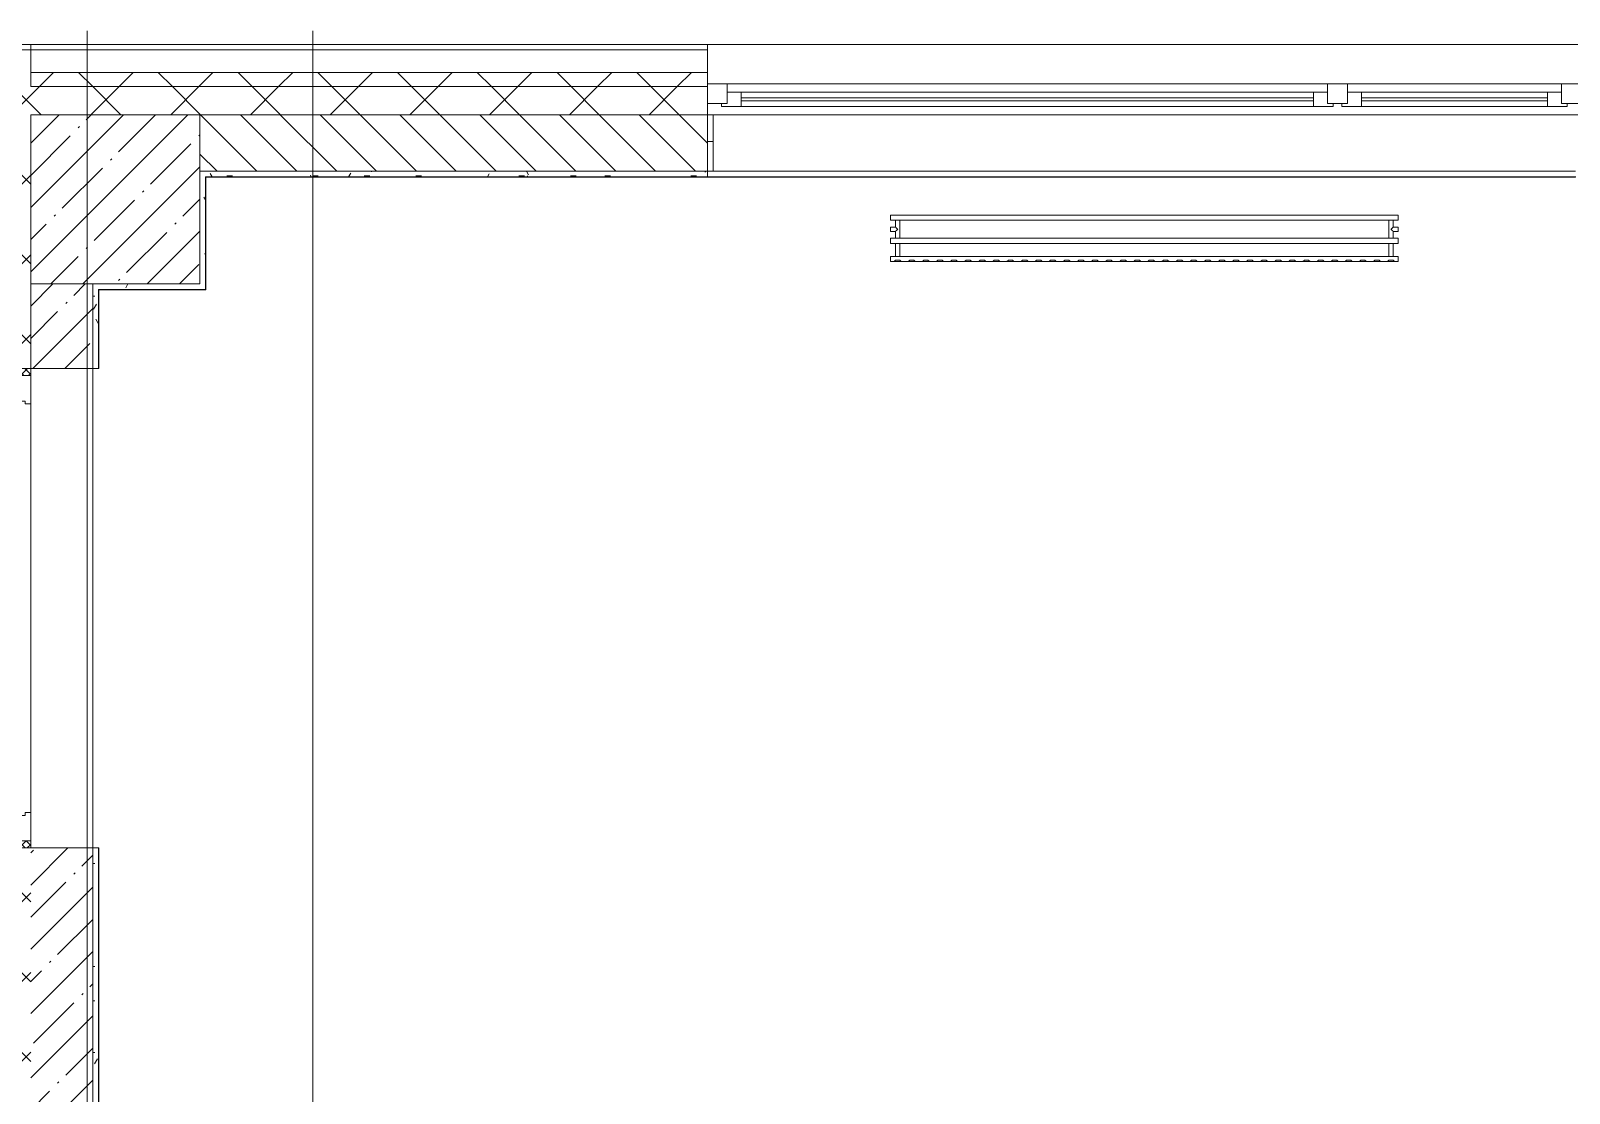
# Model space of a CAD drawing. Header units: millimetres. Extents: x -1113 to 415037, y -3642 to 354837.
# Drawn here: x 42225 to 47682, y 23494 to 27262 of the extents above; entities that cross this region are included whole.
import ezdxf

# ---------------------------------------------------------------- set-up
doc = ezdxf.new("R2010")
doc.units = ezdxf.units.MM
for name, color, linetype, lineweight, true_color in [('A-DOOR-1', 7, 'Continuous', 5, 0xc0c0c0), ('A-DOOR-FRAM-1', 7, 'Continuous', 5, 0xc0c0c0), ('A-WALL-1', 9, 'Continuous', 5, 0x808080), ('A-WALL-FNSH-1', 9, 'Continuous', 5, 0x808080), ('M-EQPM-1', 7, 'Continuous', 9, 0xb2b2b2)]:
    doc.layers.add(name, color=color, linetype=linetype, lineweight=lineweight, true_color=true_color)
for name, color, linetype, lineweight in [('A-DOOR-2', 7, 'Continuous', 5), ('A-DOOR-FRAM-2', 7, 'Continuous', 5), ('A-FLOR', 7, 'Continuous', 9), ('A-GLAZ', 7, 'Continuous', 9), ('A-GLAZ-1', 7, 'Continuous', 5), ('A-WALL', 7, 'Continuous', 5), ('I-WALL', 7, 'Continuous', 5), ('S-COLS', 7, 'Continuous', 9), ('S-COLS-1', 7, 'Continuous', 5), ('Оси', 7, 'Continuous', 9)]:
    doc.layers.add(name, color=color, linetype=linetype, lineweight=lineweight)
pattern_1 = [(45, (64.7, -136.06), (-141.42136, 141.42136), []), (135, (64.7, -136.06), (-141.42136, -141.42136), [])]
pattern_2 = [(0, (64.7, -136.06), (243.84, 60.96), [20.117, -162.763, 20.117, -162.763, -975.36]), (0, (64.7, -136.06), (243.84, 60.96), [-365.76, 20.117, -345.643, 20.117, -162.763, -426.72]), (0, (64.7, -136.06), (243.84, 60.96), [-914.4, 20.117, -101.803, 20.117, -284.683]), (120, (156.14, -105.58), (-174.71291, 180.691634), [20.117, -162.763, 20.117, -162.763, -975.36]), (120, (156.14, -105.58), (-174.71291, 180.691634), [-365.76, 20.117, -345.643, 20.117, -162.763, -426.72]), (120, (156.14, -105.58), (-174.71291, 180.691634), [-914.4, 20.117, -101.803, 20.117, -284.683]), (240, (186.62, 16.34), (-69.12709, -241.651634), [20.117, -162.763, 20.117, -162.763, -975.36]), (240, (186.62, 16.34), (-69.12709, -241.651634), [-365.76, 20.117, -345.643, 20.117, -162.763, -426.72]), (240, (186.62, 16.34), (-69.12709, -241.651634), [-914.4, 20.117, -101.803, 20.117, -284.683])]

# ---------------------------------------------------------------- blocks, each defined once
blk = doc.blocks.new('BSC_Колонна _Прямоугольная - 600х600-V29-Объем проектирования 1 этажа')
at = {"layer": 'S-COLS-1'}
h = blk.add_hatch(dxfattribs=at)
h.set_pattern_fill('FP_55', color=256, style=0, pattern_type=2)
h.set_pattern_definition([(45, (-42460, -26800), (-114.04925, 114.04925), []), (45, (-42345.95, -26800), (-114.04925, 114.04925), [201.613, -40.323, 6.706, -33.617])])
h.paths.add_polyline_path([(274.3, -300), (300, -300), (300, 300), (-300, 300), (-300, -300), (200, -300)])
for p, q in [((300, 300), (-300, 300)), ((-300, 300), (-300, -300)), ((300, -300), (300, 300)), ((-300, -300), (300, -300))]:
    blk.add_line(p, q, dxfattribs=at)
blk = doc.blocks.new('120_Окно_СКБ_2Ст - 120_Окно_СКБ_2Ст 3100х2500 _мал_створка слева_-22273855-Объем проектирования 1 этажа')
at = {"layer": 'A-GLAZ'}
for p, q in [((-1550, -75), (-1550, -5)), ((-1550, -5), (-1480, -5)), ((-1480, -5), (-1480, -75)), ((650, -35), (-1480, -35)), ((-1480, -35), (-1480, -75)), ((-1430, -85), (-1430, -35)), ((600, -85), (600, -35)), ((650, -75), (650, -5)), ((650, -5), (720, -5)), ((650, -75), (650, -35)), ((720, -5), (720, -75)), ((1480, -35), (720, -35)), ((720, -35), (720, -75)), ((770, -85), (770, -35)), ((1430, -85), (1430, -35)), ((1480, -75), (1480, -5)), ((1480, -5), (1550, -5)), ((1480, -75), (1480, -35)), ((1550, -5), (1550, -75)), ((-1480, -75), (-1550, -75)), ((-1480, -75), (-1500, -75)), ((-1500, -75), (-1500, -85)), ((-1500, -85), (670, -85)), ((670, -85), (-1500, -85)), ((720, -75), (650, -75)), ((670, -75), (650, -75)), ((670, -85), (670, -75)), ((720, -75), (700, -75)), ((700, -75), (700, -85)), ((700, -85), (1500, -85)), ((1500, -85), (700, -85)), ((1550, -75), (1480, -75)), ((1500, -75), (1480, -75)), ((1500, -85), (1500, -75))]:
    blk.add_line(p, q, dxfattribs=at)
at = {"layer": 'A-GLAZ-1'}
for p, q in [((1550, -5), (-1550, -5)), ((-1550, -75), (-1500, -75)), ((-1430, -55), (600, -55)), ((600, -65), (-1430, -65)), ((670, -75), (700, -75)), ((770, -55), (1430, -55)), ((1430, -65), (770, -65)), ((1500, -75), (1550, -75))]:
    blk.add_line(p, q, dxfattribs=at)
blk = doc.blocks.new('110_Дверь_СКБ_2Ст_Наружная - ДН-1_л__ Двухстворчатая 1350 х3200 _ЛК_ в свету с верхним остеклением EI30-23529464-Объем проектирования 1 этажа')
at = {"layer": 'A-DOOR-2'}
h = blk.add_hatch(dxfattribs=at)
h.set_pattern_fill('FP_168', color=256, style=0, pattern_type=2)
h.set_pattern_definition([(135, (1451.41, 189.685), (-14.14214, -14.14214), []), (225, (1451.41, 189.685), (14.14214, -14.14214), [])])
h.paths.add_polyline_path([(844.5, -125), (869.5, -125), (869.5, -45), (844.5, -45), (844.5, -105)])
at = {"layer": 'A-DOOR-FRAM-2'}
h = blk.add_hatch(dxfattribs=at)
h.set_pattern_fill('FP_169', color=256, style=0, pattern_type=2)
h.set_pattern_definition([(45, (-671.384, 189.685), (-14.1421, 14.1421), []), (135, (-671.384, 189.685), (-14.1421, -14.1421), [])])
h.paths.add_polyline_path([(-830.5, -45), (-830.5, -125), (-805.5, -125), (-805.5, -45)])
at = {"layer": 'A-DOOR-1'}
for p, q in [((754.5, 915), (694.5, 915)), ((694.5, 915), (694.5, -45)), ((754.5, -45), (754.5, 915)), ((-715.5, 465), (-715.5, -45)), ((-655.5, 465), (-715.5, 465)), ((-655.5, -45), (-655.5, 465)), ((-715.5, -45), (-655.5, -45)), ((694.5, -45), (754.5, -45))]:
    blk.add_line(p, q, dxfattribs=at)
for centre, radius, start, end in [((754.5, -45), 960, 90, 180), ((-715.5, -45), 510, 0, 90)]:
    blk.add_arc(centre, radius, start, end, dxfattribs=at)
at = {"layer": 'A-DOOR-FRAM-1'}
for p, q in [((-805.5, -45), (-830.5, -45)), ((-830.5, -45), (-830.5, -125)), ((-715.5, -45), (-805.5, -45)), ((-805.5, -45), (-805.5, -125)), ((-805.5, -125), (-805.5, -45)), ((-715.5, -105), (-715.5, -45)), ((754.5, -45), (754.5, -105)), ((844.5, -45), (754.5, -45)), ((844.5, -125), (844.5, -45)), ((869.5, -45), (844.5, -45)), ((844.5, -45), (844.5, -125)), ((869.5, -125), (869.5, -45)), ((-705.5, -105), (-715.5, -105)), ((-705.5, -125), (-705.5, -105)), ((754.5, -105), (744.5, -105)), ((744.5, -105), (744.5, -125)), ((-830.5, -125), (-805.5, -125)), ((-805.5, -125), (-705.5, -125)), ((744.5, -125), (844.5, -125)), ((844.5, -125), (869.5, -125))]:
    blk.add_line(p, q, dxfattribs=at)
blk = doc.blocks.new('radiator_prado_classic_z_tip_30_po exemplyaru - Classic Z Тип 30-500-V248-Объем проектирования 1 этажа')
at = {"layer": 'M-EQPM-1'}
for p, q in [((0, 228), (0, 210)), ((1800, 228), (0, 228)), ((0, 210), (0, 228)), ((0, 228), (12.5, 228)), ((12.5, 228), (37.5, 228)), ((37.5, 228), (12.5, 228)), ((12.5, 228), (37.5, 228)), ((12.5, 228), (17.5, 223)), ((12.5, 228), (17.5, 223)), ((32.5, 223), (17.5, 223)), ((17.5, 223), (32.5, 223)), ((32.5, 223), (37.5, 228)), ((37.5, 228), (32.5, 223)), ((37.5, 228), (62.5, 228)), ((62.5, 228), (87.5, 228)), ((87.5, 228), (62.5, 228)), ((62.5, 228), (87.5, 228)), ((62.5, 228), (67.5, 223)), ((62.5, 228), (67.5, 223)), ((82.5, 223), (67.5, 223)), ((67.5, 223), (82.5, 223)), ((82.5, 223), (87.5, 228)), ((87.5, 228), (82.5, 223)), ((87.5, 228), (112.5, 228)), ((112.5, 228), (137.5, 228)), ((137.5, 228), (112.5, 228)), ((112.5, 228), (137.5, 228)), ((112.5, 228), (117.5, 223)), ((112.5, 228), (117.5, 223)), ((132.5, 223), (117.5, 223)), ((117.5, 223), (132.5, 223)), ((132.5, 223), (137.5, 228)), ((137.5, 228), (132.5, 223)), ((137.5, 228), (162.5, 228)), ((162.5, 228), (187.5, 228)), ((187.5, 228), (162.5, 228)), ((162.5, 228), (187.5, 228)), ((162.5, 228), (167.5, 223)), ((162.5, 228), (167.5, 223)), ((182.5, 223), (167.5, 223)), ((167.5, 223), (182.5, 223)), ((182.5, 223), (187.5, 228)), ((187.5, 228), (182.5, 223)), ((187.5, 228), (212.5, 228)), ((212.5, 228), (237.5, 228)), ((237.5, 228), (212.5, 228)), ((212.5, 228), (237.5, 228)), ((212.5, 228), (217.5, 223)), ((212.5, 228), (217.5, 223)), ((232.5, 223), (217.5, 223)), ((217.5, 223), (232.5, 223)), ((232.5, 223), (237.5, 228)), ((237.5, 228), (232.5, 223)), ((237.5, 228), (262.5, 228)), ((262.5, 228), (287.5, 228)), ((287.5, 228), (262.5, 228)), ((262.5, 228), (287.5, 228)), ((262.5, 228), (267.5, 223)), ((262.5, 228), (267.5, 223)), ((282.5, 223), (267.5, 223)), ((267.5, 223), (282.5, 223)), ((282.5, 223), (287.5, 228)), ((287.5, 228), (282.5, 223)), ((287.5, 228), (312.5, 228)), ((312.5, 228), (337.5, 228)), ((337.5, 228), (312.5, 228)), ((312.5, 228), (337.5, 228)), ((312.5, 228), (317.5, 223)), ((312.5, 228), (317.5, 223)), ((332.5, 223), (317.5, 223)), ((317.5, 223), (332.5, 223)), ((332.5, 223), (337.5, 228)), ((337.5, 228), (332.5, 223)), ((337.5, 228), (362.5, 228)), ((362.5, 228), (387.5, 228)), ((387.5, 228), (362.5, 228)), ((362.5, 228), (387.5, 228)), ((362.5, 228), (367.5, 223)), ((362.5, 228), (367.5, 223)), ((382.5, 223), (367.5, 223)), ((367.5, 223), (382.5, 223)), ((382.5, 223), (387.5, 228)), ((387.5, 228), (382.5, 223)), ((387.5, 228), (412.5, 228)), ((412.5, 228), (437.5, 228)), ((437.5, 228), (412.5, 228)), ((412.5, 228), (437.5, 228)), ((412.5, 228), (417.5, 223)), ((412.5, 228), (417.5, 223)), ((432.5, 223), (417.5, 223)), ((417.5, 223), (432.5, 223)), ((432.5, 223), (437.5, 228)), ((437.5, 228), (432.5, 223)), ((437.5, 228), (462.5, 228)), ((462.5, 228), (487.5, 228)), ((487.5, 228), (462.5, 228)), ((462.5, 228), (487.5, 228)), ((462.5, 228), (467.5, 223)), ((462.5, 228), (467.5, 223)), ((482.5, 223), (467.5, 223)), ((467.5, 223), (482.5, 223)), ((482.5, 223), (487.5, 228)), ((487.5, 228), (482.5, 223)), ((487.5, 228), (512.5, 228)), ((512.5, 228), (537.5, 228)), ((537.5, 228), (512.5, 228)), ((512.5, 228), (537.5, 228)), ((512.5, 228), (517.5, 223)), ((512.5, 228), (517.5, 223)), ((532.5, 223), (517.5, 223)), ((517.5, 223), (532.5, 223)), ((532.5, 223), (537.5, 228)), ((537.5, 228), (532.5, 223)), ((537.5, 228), (562.5, 228)), ((562.5, 228), (587.5, 228)), ((587.5, 228), (562.5, 228)), ((562.5, 228), (587.5, 228)), ((562.5, 228), (567.5, 223)), ((562.5, 228), (567.5, 223)), ((582.5, 223), (567.5, 223)), ((567.5, 223), (582.5, 223)), ((582.5, 223), (587.5, 228)), ((587.5, 228), (582.5, 223)), ((587.5, 228), (612.5, 228)), ((612.5, 228), (637.5, 228)), ((637.5, 228), (612.5, 228)), ((612.5, 228), (637.5, 228)), ((612.5, 228), (617.5, 223)), ((612.5, 228), (617.5, 223)), ((632.5, 223), (617.5, 223)), ((617.5, 223), (632.5, 223)), ((632.5, 223), (637.5, 228)), ((637.5, 228), (632.5, 223)), ((637.5, 228), (662.5, 228)), ((662.5, 228), (687.5, 228)), ((687.5, 228), (662.5, 228)), ((662.5, 228), (687.5, 228)), ((662.5, 228), (667.5, 223)), ((662.5, 228), (667.5, 223)), ((682.5, 223), (667.5, 223)), ((667.5, 223), (682.5, 223)), ((682.5, 223), (687.5, 228)), ((687.5, 228), (682.5, 223)), ((687.5, 228), (712.5, 228)), ((712.5, 228), (737.5, 228)), ((737.5, 228), (712.5, 228)), ((712.5, 228), (737.5, 228)), ((712.5, 228), (717.5, 223)), ((712.5, 228), (717.5, 223)), ((732.5, 223), (717.5, 223)), ((717.5, 223), (732.5, 223)), ((732.5, 223), (737.5, 228)), ((737.5, 228), (732.5, 223)), ((737.5, 228), (762.5, 228)), ((762.5, 228), (787.5, 228)), ((787.5, 228), (762.5, 228)), ((762.5, 228), (787.5, 228)), ((762.5, 228), (767.5, 223)), ((762.5, 228), (767.5, 223)), ((782.5, 223), (767.5, 223)), ((767.5, 223), (782.5, 223)), ((782.5, 223), (787.5, 228)), ((787.5, 228), (782.5, 223)), ((787.5, 228), (812.5, 228)), ((812.5, 228), (837.5, 228)), ((837.5, 228), (812.5, 228)), ((812.5, 228), (837.5, 228)), ((812.5, 228), (817.5, 223)), ((812.5, 228), (817.5, 223)), ((832.5, 223), (817.5, 223)), ((817.5, 223), (832.5, 223)), ((832.5, 223), (837.5, 228)), ((837.5, 228), (832.5, 223)), ((837.5, 228), (862.5, 228)), ((862.5, 228), (887.5, 228)), ((887.5, 228), (862.5, 228)), ((862.5, 228), (887.5, 228)), ((862.5, 228), (867.5, 223)), ((862.5, 228), (867.5, 223)), ((882.5, 223), (867.5, 223)), ((867.5, 223), (882.5, 223)), ((882.5, 223), (887.5, 228)), ((887.5, 228), (882.5, 223)), ((887.5, 228), (912.5, 228)), ((937.5, 228), (912.5, 228)), ((912.5, 228), (937.5, 228)), ((912.5, 228), (917.5, 223)), ((912.5, 228), (917.5, 223)), ((913.9, 228), (937.5, 228)), ((932.5, 223), (917.5, 223)), ((917.5, 223), (932.5, 223)), ((932.5, 223), (937.5, 228)), ((937.5, 228), (932.5, 223)), ((937.5, 228), (962.5, 228)), ((962.5, 228), (987.5, 228)), ((987.5, 228), (962.5, 228)), ((962.5, 228), (987.5, 228)), ((962.5, 228), (967.5, 223)), ((962.5, 228), (967.5, 223)), ((982.5, 223), (967.5, 223)), ((967.5, 223), (982.5, 223)), ((982.5, 223), (987.5, 228)), ((987.5, 228), (982.5, 223)), ((987.5, 228), (1012.5, 228)), ((1012.5, 228), (1037.5, 228)), ((1037.5, 228), (1012.5, 228)), ((1012.5, 228), (1037.5, 228)), ((1012.5, 228), (1017.5, 223)), ((1012.5, 228), (1017.5, 223)), ((1032.5, 223), (1017.5, 223)), ((1017.5, 223), (1032.5, 223)), ((1032.5, 223), (1037.5, 228)), ((1037.5, 228), (1032.5, 223)), ((1037.5, 228), (1062.5, 228)), ((1062.5, 228), (1087.5, 228)), ((1087.5, 228), (1062.5, 228)), ((1062.5, 228), (1087.5, 228)), ((1062.5, 228), (1067.5, 223)), ((1062.5, 228), (1067.5, 223)), ((1082.5, 223), (1067.5, 223)), ((1067.5, 223), (1082.5, 223)), ((1082.5, 223), (1087.5, 228)), ((1087.5, 228), (1082.5, 223)), ((1087.5, 228), (1112.5, 228)), ((1112.5, 228), (1137.5, 228)), ((1137.5, 228), (1112.5, 228)), ((1112.5, 228), (1137.5, 228)), ((1112.5, 228), (1117.5, 223)), ((1112.5, 228), (1117.5, 223)), ((1132.5, 223), (1117.5, 223)), ((1117.5, 223), (1132.5, 223)), ((1132.5, 223), (1137.5, 228)), ((1137.5, 228), (1132.5, 223)), ((1137.5, 228), (1162.5, 228)), ((1162.5, 228), (1187.5, 228)), ((1187.5, 228), (1162.5, 228)), ((1162.5, 228), (1187.5, 228)), ((1162.5, 228), (1167.5, 223)), ((1162.5, 228), (1167.5, 223)), ((1182.5, 223), (1167.5, 223)), ((1167.5, 223), (1182.5, 223)), ((1182.5, 223), (1187.5, 228)), ((1187.5, 228), (1182.5, 223)), ((1187.5, 228), (1212.5, 228)), ((1212.5, 228), (1237.5, 228)), ((1237.5, 228), (1212.5, 228)), ((1212.5, 228), (1237.5, 228)), ((1212.5, 228), (1217.5, 223)), ((1212.5, 228), (1217.5, 223)), ((1232.5, 223), (1217.5, 223)), ((1217.5, 223), (1232.5, 223)), ((1232.5, 223), (1237.5, 228)), ((1237.5, 228), (1232.5, 223)), ((1237.5, 228), (1262.5, 228)), ((1262.5, 228), (1287.5, 228)), ((1287.5, 228), (1262.5, 228)), ((1262.5, 228), (1287.5, 228)), ((1262.5, 228), (1267.5, 223)), ((1262.5, 228), (1267.5, 223)), ((1282.5, 223), (1267.5, 223)), ((1267.5, 223), (1282.5, 223)), ((1282.5, 223), (1287.5, 228)), ((1287.5, 228), (1282.5, 223)), ((1287.5, 228), (1312.5, 228)), ((1312.5, 228), (1337.5, 228)), ((1337.5, 228), (1312.5, 228)), ((1312.5, 228), (1337.5, 228)), ((1312.5, 228), (1317.5, 223)), ((1312.5, 228), (1317.5, 223)), ((1332.5, 223), (1317.5, 223)), ((1317.5, 223), (1332.5, 223)), ((1332.5, 223), (1337.5, 228)), ((1337.5, 228), (1332.5, 223)), ((1337.5, 228), (1362.5, 228)), ((1362.5, 228), (1387.5, 228)), ((1387.5, 228), (1362.5, 228)), ((1362.5, 228), (1387.5, 228)), ((1362.5, 228), (1367.5, 223)), ((1362.5, 228), (1367.5, 223)), ((1382.5, 223), (1367.5, 223)), ((1367.5, 223), (1382.5, 223)), ((1382.5, 223), (1387.5, 228)), ((1387.5, 228), (1382.5, 223)), ((1387.5, 228), (1412.5, 228)), ((1412.5, 228), (1437.5, 228)), ((1437.5, 228), (1412.5, 228)), ((1412.5, 228), (1437.5, 228)), ((1412.5, 228), (1417.5, 223)), ((1412.5, 228), (1417.5, 223)), ((1432.5, 223), (1417.5, 223)), ((1417.5, 223), (1432.5, 223)), ((1432.5, 223), (1437.5, 228)), ((1437.5, 228), (1432.5, 223)), ((1437.5, 228), (1462.5, 228)), ((1462.5, 228), (1487.5, 228)), ((1487.5, 228), (1462.5, 228)), ((1462.5, 228), (1487.5, 228)), ((1462.5, 228), (1467.5, 223)), ((1462.5, 228), (1467.5, 223)), ((1482.5, 223), (1467.5, 223)), ((1467.5, 223), (1482.5, 223)), ((1482.5, 223), (1487.5, 228)), ((1487.5, 228), (1482.5, 223)), ((1487.5, 228), (1512.5, 228)), ((1512.5, 228), (1537.5, 228)), ((1537.5, 228), (1512.5, 228)), ((1512.5, 228), (1537.5, 228)), ((1512.5, 228), (1517.5, 223)), ((1512.5, 228), (1517.5, 223)), ((1532.5, 223), (1517.5, 223)), ((1517.5, 223), (1532.5, 223)), ((1532.5, 223), (1537.5, 228)), ((1537.5, 228), (1532.5, 223)), ((1537.5, 228), (1562.5, 228)), ((1562.5, 228), (1587.5, 228)), ((1587.5, 228), (1562.5, 228)), ((1562.5, 228), (1587.5, 228)), ((1562.5, 228), (1567.5, 223)), ((1562.5, 228), (1567.5, 223)), ((1582.5, 223), (1567.5, 223)), ((1567.5, 223), (1582.5, 223)), ((1582.5, 223), (1587.5, 228)), ((1587.5, 228), (1582.5, 223)), ((1587.5, 228), (1612.5, 228)), ((1612.5, 228), (1637.5, 228)), ((1637.5, 228), (1612.5, 228)), ((1612.5, 228), (1637.5, 228)), ((1612.5, 228), (1617.5, 223)), ((1612.5, 228), (1617.5, 223)), ((1632.5, 223), (1617.5, 223)), ((1617.5, 223), (1632.5, 223)), ((1632.5, 223), (1637.5, 228)), ((1637.5, 228), (1632.5, 223)), ((1637.5, 228), (1662.5, 228)), ((1662.5, 228), (1687.5, 228)), ((1687.5, 228), (1662.5, 228)), ((1662.5, 228), (1687.5, 228)), ((1662.5, 228), (1667.5, 223)), ((1662.5, 228), (1667.5, 223)), ((1682.5, 223), (1667.5, 223)), ((1667.5, 223), (1682.5, 223)), ((1682.5, 223), (1687.5, 228)), ((1687.5, 228), (1682.5, 223)), ((1687.5, 228), (1712.5, 228)), ((1712.5, 228), (1737.5, 228)), ((1737.5, 228), (1712.5, 228)), ((1712.5, 228), (1737.5, 228)), ((1712.5, 228), (1717.5, 223)), ((1712.5, 228), (1717.5, 223)), ((1732.5, 223), (1717.5, 223)), ((1717.5, 223), (1732.5, 223)), ((1732.5, 223), (1737.5, 228)), ((1737.5, 228), (1732.5, 223)), ((1737.5, 228), (1762.5, 228)), ((1762.5, 228), (1787.5, 228)), ((1787.5, 228), (1762.5, 228)), ((1762.5, 228), (1787.5, 228)), ((1762.5, 228), (1767.5, 223)), ((1762.5, 228), (1767.5, 223)), ((1782.5, 223), (1767.5, 223)), ((1767.5, 223), (1782.5, 223)), ((1782.5, 223), (1787.5, 228)), ((1787.5, 228), (1782.5, 223)), ((1787.5, 228), (1800, 228)), ((1800, 210), (1800, 228)), ((1800, 228), (1800, 210)), ((0, 210), (1800, 210)), ((17.8, 210), (0, 210)), ((1800, 164), (0, 164)), ((0, 164), (0, 146)), ((0, 146), (0, 164)), ((0, 164), (17.8, 164)), ((17.5, 210), (17.5, 164)), ((17.5, 210), (17.5, 164)), ((17.8, 210), (17.5, 210)), ((17.5, 210), (17.8, 210)), ((17.8, 210), (17.5, 210)), ((17.5, 210), (32.5, 210)), ((17.8, 164), (17.5, 164)), ((17.5, 164), (17.8, 164)), ((17.8, 164), (17.5, 164)), ((17.5, 164), (32.5, 164)), ((32.2, 210), (17.8, 210)), ((17.8, 210), (32.2, 210)), ((32.2, 210), (17.8, 210)), ((32.2, 164), (17.8, 164)), ((17.8, 164), (32.2, 164)), ((32.2, 164), (17.8, 164)), ((32.5, 210), (32.2, 210)), ((32.2, 210), (32.5, 210)), ((32.5, 210), (32.2, 210)), ((1767.8, 210), (32.2, 210)), ((32.5, 164), (32.2, 164)), ((32.2, 164), (32.5, 164)), ((32.5, 164), (32.2, 164)), ((32.2, 164), (1767.8, 164)), ((32.5, 164), (32.5, 210)), ((32.5, 164), (32.5, 210)), ((1767.5, 210), (1767.5, 164)), ((1767.5, 210), (1767.5, 164)), ((1767.8, 210), (1767.5, 210)), ((1767.5, 210), (1782.5, 210)), ((1767.8, 210), (1767.5, 210)), ((1767.5, 210), (1767.8, 210)), ((1767.8, 164), (1767.5, 164)), ((1767.5, 164), (1782.5, 164)), ((1767.8, 164), (1767.5, 164)), ((1767.5, 164), (1767.8, 164)), ((1782.2, 210), (1767.8, 210)), ((1782.2, 210), (1767.8, 210)), ((1767.8, 210), (1782.2, 210)), ((1782.2, 164), (1767.8, 164)), ((1782.2, 164), (1767.8, 164)), ((1767.8, 164), (1782.2, 164)), ((1782.5, 210), (1782.2, 210)), ((1782.5, 210), (1782.2, 210)), ((1782.2, 210), (1782.5, 210)), ((1800, 210), (1782.2, 210)), ((1782.5, 164), (1782.2, 164)), ((1782.5, 164), (1782.2, 164)), ((1782.2, 164), (1782.5, 164)), ((1782.2, 164), (1800, 164)), ((1782.5, 164), (1782.5, 210)), ((1782.5, 164), (1782.5, 210)), ((1800, 146), (1800, 164)), ((1800, 164), (1800, 146)), ((0, 146), (1800, 146)), ((18.5, 146), (0, 146)), ((17.5, 121.5), (0, 121.5)), ((17.5, 121.5), (0, 121.5)), ((0, 121.5), (0, 120.5)), ((0, 106.5), (0, 121.5)), ((0, 120.5), (0, 107.5)), ((0, 120.5), (0, 119.3)), ((0, 114), (0, 120.5)), ((0, 120.5), (0, 120.5)), ((0, 119.3), (0, 117.8)), ((0, 117.8), (0, 114)), ((0, 114), (0, 110.3)), ((0, 107.5), (0, 114)), ((0, 110.3), (0, 108.7)), ((17.5, 146), (17.5, 121.5)), ((17.5, 146), (17.5, 121.5)), ((17.5, 146), (18.5, 146)), ((18.5, 146), (17.5, 146)), ((17.5, 146), (18.5, 146)), ((32.5, 146), (17.5, 146)), ((18.5, 146), (32.2, 146)), ((32.2, 146), (18.5, 146)), ((18.5, 146), (32.2, 146)), ((32.2, 146), (32.5, 146)), ((32.5, 146), (32.2, 146)), ((32.2, 146), (32.5, 146)), ((1767.8, 146), (32.2, 146)), ((32.5, 82), (32.5, 146)), ((32.5, 82), (32.5, 146)), ((1767.5, 146), (1767.5, 82)), ((1767.5, 146), (1767.5, 82)), ((1767.5, 146), (1767.8, 146)), ((1782.5, 146), (1767.5, 146)), ((1767.5, 146), (1767.8, 146)), ((1767.8, 146), (1767.5, 146)), ((1767.8, 146), (1781.5, 146)), ((1767.8, 146), (1781.5, 146)), ((1781.5, 146), (1767.8, 146)), ((1781.5, 146), (1782.5, 146)), ((1781.5, 146), (1782.5, 146)), ((1782.5, 146), (1781.5, 146)), ((1800, 146), (1781.5, 146)), ((1782.5, 121.5), (1782.5, 146)), ((1782.5, 121.5), (1782.5, 146)), ((1800, 121.5), (1782.5, 121.5)), ((1800, 121.5), (1782.5, 121.5)), ((1800, 121.5), (1800, 106.5)), ((1800, 120.5), (1800, 121.5)), ((1800, 121.5), (1800, 120.5)), ((1800, 120.5), (1800, 121.5)), ((1800, 107.5), (1800, 120.5)), ((1800, 120.5), (1800, 107.5)), ((1800, 107.5), (1800, 120.5)), ((0, 108.7), (0, 107.5)), ((0, 107.5), (0, 106.5)), ((0, 107.5), (0, 107.5)), ((0, 106.5), (17.5, 106.5)), ((0, 106.5), (17.5, 106.5)), ((1800, 82), (0, 82)), ((0, 82), (0, 64)), ((0, 64), (0, 82)), ((0, 82), (18.5, 82)), ((1800, 64), (0, 64)), ((0, 64), (1800, 64)), ((17.5, 106.5), (17.5, 82)), ((17.5, 106.5), (17.5, 82)), ((18.5, 82), (17.5, 82)), ((17.5, 82), (18.5, 82)), ((18.5, 82), (17.5, 82)), ((17.5, 82), (32.5, 82)), ((32.2, 82), (18.5, 82)), ((18.5, 82), (32.2, 82)), ((32.2, 82), (18.5, 82)), ((32.5, 82), (32.2, 82)), ((32.2, 82), (32.5, 82)), ((32.5, 82), (32.2, 82)), ((32.2, 82), (1767.8, 82)), ((1767.8, 82), (1767.5, 82)), ((1767.5, 82), (1782.5, 82)), ((1767.8, 82), (1767.5, 82)), ((1767.5, 82), (1767.8, 82)), ((1781.5, 82), (1767.8, 82)), ((1781.5, 82), (1767.8, 82)), ((1767.8, 82), (1781.5, 82)), ((1782.5, 82), (1781.5, 82)), ((1782.5, 82), (1781.5, 82)), ((1781.5, 82), (1782.5, 82)), ((1781.5, 82), (1800, 82)), ((1782.5, 82), (1782.5, 106.5)), ((1782.5, 106.5), (1800, 106.5)), ((1782.5, 82), (1782.5, 106.5)), ((1782.5, 106.5), (1800, 106.5)), ((1800, 106.5), (1800, 107.5)), ((1800, 107.5), (1800, 106.5)), ((1800, 106.5), (1800, 107.5)), ((1800, 64), (1800, 82)), ((1800, 82), (1800, 64))]:
    blk.add_line(p, q, dxfattribs=at)
for points, knots in [([(18.5, 120.5), (18.4, 120.6), (18.3, 120.7), (18.1, 120.9), (17.9, 121.1), (17.8, 121.2), (17.7, 121.3), (17.5, 121.5), (17.5, 121.5), (17.5, 121.5)], [0.7142857, 0.7142857, 0.7142857, 0.7142857, 0.75, 0.7857143, 0.8214286, 0.8571429, 0.8928571, 0.9285714, 1, 1, 1, 1]), ([(17.5, 121.5), (17.5, 121.5), (17.5, 121.5), (17.7, 121.3), (17.8, 121.2), (17.9, 121.1), (18.1, 120.9), (18.3, 120.7), (18.4, 120.6), (18.5, 120.5)], [0, 0, 0, 0, 0.0714286, 0.1071429, 0.1428571, 0.1785714, 0.2142857, 0.25, 0.2857143, 0.2857143, 0.2857143, 0.2857143]), ([(17.5, 121.5), (17.5, 121.5), (17.5, 121.5), (17.7, 121.3), (17.8, 121.2), (17.9, 121.1), (18.1, 120.9), (18.3, 120.7), (18.4, 120.6), (18.5, 120.5)], [0, 0, 0, 0, 0.0714286, 0.1071429, 0.1428571, 0.1785714, 0.2142857, 0.25, 0.2857143, 0.2857143, 0.2857143, 0.2857143]), ([(25, 114), (24.5, 114.5), (23.6, 115.4), (22.4, 116.6), (21.6, 117.4), (21.1, 117.9), (20.8, 118.2), (20.5, 118.5), (20.2, 118.8), (19.8, 119.1), (19.6, 119.4), (19.3, 119.7), (19, 120), (18.7, 120.3), (18.5, 120.5), (18.3, 120.7), (18.1, 120.9), (17.9, 121.1), (17.8, 121.2), (17.7, 121.3), (17.5, 121.5), (17.5, 121.5), (17.5, 121.5)], [0, 0, 0, 0, 0.142857, 0.285714, 0.357143, 0.392857, 0.428571, 0.464286, 0.5, 0.535714, 0.571429, 0.607143, 0.642857, 0.678571, 0.714286, 0.75, 0.785714, 0.821429, 0.857143, 0.892857, 0.928571, 1, 1, 1, 1]), ([(17.5, 106.5), (17.5, 106.5), (17.5, 106.5), (17.7, 106.7), (17.8, 106.8), (17.9, 106.9), (18.1, 107.1), (18.3, 107.3), (18.5, 107.5), (18.7, 107.7), (19, 108), (19.3, 108.3), (19.6, 108.6), (19.8, 108.9), (20.3, 109.3), (20.7, 109.7), (21.1, 110.1), (21.6, 110.6), (22.4, 111.4), (23.6, 112.6), (24.5, 113.5), (25, 114)], [0, 0, 0, 0, 0.071429, 0.107143, 0.142857, 0.178571, 0.214286, 0.25, 0.285714, 0.321429, 0.357143, 0.392857, 0.428571, 0.464286, 0.5, 0.571429, 0.607143, 0.642857, 0.714286, 0.857143, 1, 1, 1, 1]), ([(22.1, 116.9), (21.9, 117.1), (21.6, 117.4), (21.1, 117.9), (20.8, 118.2), (20.5, 118.5), (20.2, 118.8), (19.9, 119.2), (19.7, 119.3), (19.6, 119.4)], [0.2857143, 0.2857143, 0.2857143, 0.2857143, 0.3571429, 0.3928571, 0.4285714, 0.4642857, 0.5, 0.5357143, 0.5714286, 0.5714286, 0.5714286, 0.5714286]), ([(19.6, 119.4), (19.7, 119.3), (19.9, 119.2), (20.3, 118.7), (20.7, 118.3), (21.1, 117.9), (21.6, 117.4), (21.9, 117.1), (22.1, 116.9)], [0.4285714, 0.4285714, 0.4285714, 0.4285714, 0.4642857, 0.5, 0.5714286, 0.6071429, 0.6428571, 0.7142857, 0.7142857, 0.7142857, 0.7142857]), ([(19.6, 119.4), (19.7, 119.3), (19.8, 119.1), (20.3, 118.7), (20.7, 118.3), (21.1, 117.9), (21.6, 117.4), (21.9, 117.1), (22.1, 116.9)], [0.4285714, 0.4285714, 0.4285714, 0.4285714, 0.4642857, 0.5, 0.5714286, 0.6071429, 0.6428571, 0.7142857, 0.7142857, 0.7142857, 0.7142857]), ([(19.6, 108.6), (19.7, 108.7), (19.9, 108.8), (20.3, 109.3), (20.7, 109.7), (21.1, 110.1), (21.6, 110.6), (21.9, 110.9), (22.1, 111.1)], [0.4285714, 0.4285714, 0.4285714, 0.4285714, 0.4642857, 0.5, 0.5714286, 0.6071429, 0.6428571, 0.7142857, 0.7142857, 0.7142857, 0.7142857]), ([(22.1, 111.1), (21.9, 110.9), (21.6, 110.6), (21.1, 110.1), (20.8, 109.8), (20.5, 109.5), (20.2, 109.2), (19.9, 108.8), (19.7, 108.7), (19.6, 108.6)], [0.2857143, 0.2857143, 0.2857143, 0.2857143, 0.3571429, 0.3928571, 0.4285714, 0.4642857, 0.5, 0.5357143, 0.5714286, 0.5714286, 0.5714286, 0.5714286]), ([(22.1, 111.1), (21.9, 110.9), (21.6, 110.6), (21.1, 110.1), (20.8, 109.8), (20.5, 109.5), (20.2, 109.2), (19.8, 108.9), (19.7, 108.7), (19.6, 108.6)], [0.2857143, 0.2857143, 0.2857143, 0.2857143, 0.3571429, 0.3928571, 0.4285714, 0.4642857, 0.5, 0.5357143, 0.5714286, 0.5714286, 0.5714286, 0.5714286]), ([(1775, 114), (1775.5, 114.5), (1776.4, 115.4), (1777.6, 116.6), (1778.4, 117.4), (1778.9, 117.9), (1779.2, 118.2), (1779.5, 118.5), (1779.8, 118.8), (1780.1, 119.2), (1780.4, 119.4), (1780.7, 119.7), (1781, 120), (1781.3, 120.3), (1781.5, 120.5), (1781.7, 120.7), (1781.9, 120.9), (1782.1, 121.1), (1782.2, 121.2), (1782.3, 121.3), (1782.5, 121.5), (1782.5, 121.5), (1782.5, 121.5)], [0, 0, 0, 0, 0.142857, 0.285714, 0.357143, 0.392857, 0.428571, 0.464286, 0.5, 0.535714, 0.571429, 0.607143, 0.642857, 0.678571, 0.714286, 0.75, 0.785714, 0.821429, 0.857143, 0.892857, 0.928571, 1, 1, 1, 1]), ([(1782.5, 106.5), (1782.5, 106.5), (1782.5, 106.5), (1782.3, 106.7), (1782.2, 106.8), (1782.1, 106.9), (1781.9, 107.1), (1781.7, 107.3), (1781.5, 107.5), (1781.3, 107.7), (1781, 108), (1780.7, 108.3), (1780.4, 108.6), (1780.1, 108.8), (1779.7, 109.3), (1779.3, 109.7), (1778.9, 110.1), (1778.4, 110.6), (1777.6, 111.4), (1776.4, 112.6), (1775.5, 113.5), (1775, 114)], [0, 0, 0, 0, 0.071429, 0.107143, 0.142857, 0.178571, 0.214286, 0.25, 0.285714, 0.321429, 0.357143, 0.392857, 0.428571, 0.464286, 0.5, 0.571429, 0.607143, 0.642857, 0.714286, 0.857143, 1, 1, 1, 1]), ([(1780.4, 119.4), (1780.3, 119.3), (1780.1, 119.2), (1779.7, 118.7), (1779.3, 118.3), (1778.9, 117.9), (1778.4, 117.4), (1778.1, 117.1), (1777.9, 116.9)], [0.4285714, 0.4285714, 0.4285714, 0.4285714, 0.4642857, 0.5, 0.5714286, 0.6071429, 0.6428571, 0.7142857, 0.7142857, 0.7142857, 0.7142857]), ([(1780.4, 119.4), (1780.3, 119.3), (1780.1, 119.2), (1779.7, 118.7), (1779.3, 118.3), (1778.9, 117.9), (1778.4, 117.4), (1778.1, 117.1), (1777.9, 116.9)], [0.4285714, 0.4285714, 0.4285714, 0.4285714, 0.4642857, 0.5, 0.5714286, 0.6071429, 0.6428571, 0.7142857, 0.7142857, 0.7142857, 0.7142857]), ([(1777.9, 116.9), (1778.1, 117.1), (1778.4, 117.4), (1778.9, 117.9), (1779.2, 118.2), (1779.5, 118.5), (1779.8, 118.8), (1780.1, 119.2), (1780.3, 119.3), (1780.4, 119.4)], [0.2857143, 0.2857143, 0.2857143, 0.2857143, 0.3571429, 0.3928571, 0.4285714, 0.4642857, 0.5, 0.5357143, 0.5714286, 0.5714286, 0.5714286, 0.5714286]), ([(1777.9, 111.1), (1778.1, 110.9), (1778.4, 110.6), (1778.9, 110.1), (1779.2, 109.8), (1779.5, 109.5), (1779.8, 109.2), (1780.1, 108.8), (1780.3, 108.7), (1780.4, 108.6)], [0.2857143, 0.2857143, 0.2857143, 0.2857143, 0.3571429, 0.3928571, 0.4285714, 0.4642857, 0.5, 0.5357143, 0.5714286, 0.5714286, 0.5714286, 0.5714286]), ([(1777.9, 111.1), (1778.1, 110.9), (1778.4, 110.6), (1778.9, 110.1), (1779.2, 109.8), (1779.5, 109.5), (1779.8, 109.2), (1780.1, 108.8), (1780.3, 108.7), (1780.4, 108.6)], [0.2857143, 0.2857143, 0.2857143, 0.2857143, 0.3571429, 0.3928571, 0.4285714, 0.4642857, 0.5, 0.5357143, 0.5714286, 0.5714286, 0.5714286, 0.5714286]), ([(1780.4, 108.6), (1780.3, 108.7), (1780.1, 108.8), (1779.7, 109.3), (1779.3, 109.7), (1778.9, 110.1), (1778.4, 110.6), (1778.1, 110.9), (1777.9, 111.1)], [0.4285714, 0.4285714, 0.4285714, 0.4285714, 0.4642857, 0.5, 0.5714286, 0.6071429, 0.6428571, 0.7142857, 0.7142857, 0.7142857, 0.7142857]), ([(1782.5, 121.5), (1782.5, 121.5), (1782.5, 121.5), (1782.3, 121.3), (1782.2, 121.2), (1782.1, 121.1), (1781.9, 120.9), (1781.7, 120.7), (1781.6, 120.6), (1781.5, 120.5)], [0, 0, 0, 0, 0.0714286, 0.1071429, 0.1428571, 0.1785714, 0.2142857, 0.25, 0.2857143, 0.2857143, 0.2857143, 0.2857143]), ([(1782.5, 121.5), (1782.5, 121.5), (1782.5, 121.5), (1782.3, 121.3), (1782.2, 121.2), (1782.1, 121.1), (1781.9, 120.9), (1781.7, 120.7), (1781.6, 120.6), (1781.5, 120.5)], [0, 0, 0, 0, 0.0714286, 0.1071429, 0.1428571, 0.1785714, 0.2142857, 0.25, 0.2857143, 0.2857143, 0.2857143, 0.2857143]), ([(1781.5, 120.5), (1781.6, 120.6), (1781.7, 120.7), (1781.9, 120.9), (1782.1, 121.1), (1782.2, 121.2), (1782.3, 121.3), (1782.5, 121.5), (1782.5, 121.5), (1782.5, 121.5)], [0.7142857, 0.7142857, 0.7142857, 0.7142857, 0.75, 0.7857143, 0.8214286, 0.8571429, 0.8928571, 0.9285714, 1, 1, 1, 1]), ([(17.5, 106.5), (17.5, 106.5), (17.5, 106.5), (17.7, 106.7), (17.8, 106.8), (17.9, 106.9), (18.1, 107.1), (18.3, 107.3), (18.4, 107.4), (18.5, 107.5)], [0, 0, 0, 0, 0.0714286, 0.1071429, 0.1428571, 0.1785714, 0.2142857, 0.25, 0.2857143, 0.2857143, 0.2857143, 0.2857143]), ([(18.5, 107.5), (18.4, 107.4), (18.3, 107.3), (18.1, 107.1), (17.9, 106.9), (17.8, 106.8), (17.7, 106.7), (17.5, 106.5), (17.5, 106.5), (17.5, 106.5)], [0.7142857, 0.7142857, 0.7142857, 0.7142857, 0.75, 0.7857143, 0.8214286, 0.8571429, 0.8928571, 0.9285714, 1, 1, 1, 1]), ([(18.5, 107.5), (18.4, 107.4), (18.3, 107.3), (18.1, 107.1), (17.9, 106.9), (17.8, 106.8), (17.7, 106.7), (17.5, 106.5), (17.5, 106.5), (17.5, 106.5)], [0.7142857, 0.7142857, 0.7142857, 0.7142857, 0.75, 0.7857143, 0.8214286, 0.8571429, 0.8928571, 0.9285714, 1, 1, 1, 1]), ([(1781.5, 107.5), (1781.6, 107.4), (1781.7, 107.3), (1781.9, 107.1), (1782.1, 106.9), (1782.2, 106.8), (1782.3, 106.7), (1782.5, 106.5), (1782.5, 106.5), (1782.5, 106.5)], [0.7142857, 0.7142857, 0.7142857, 0.7142857, 0.75, 0.7857143, 0.8214286, 0.8571429, 0.8928571, 0.9285714, 1, 1, 1, 1]), ([(1781.5, 107.5), (1781.6, 107.4), (1781.7, 107.3), (1781.9, 107.1), (1782.1, 106.9), (1782.2, 106.8), (1782.3, 106.7), (1782.5, 106.5), (1782.5, 106.5), (1782.5, 106.5)], [0.7142857, 0.7142857, 0.7142857, 0.7142857, 0.75, 0.7857143, 0.8214286, 0.8571429, 0.8928571, 0.9285714, 1, 1, 1, 1]), ([(1782.5, 106.5), (1782.5, 106.5), (1782.5, 106.5), (1782.3, 106.7), (1782.2, 106.8), (1782.1, 106.9), (1781.9, 107.1), (1781.7, 107.3), (1781.6, 107.4), (1781.5, 107.5)], [0, 0, 0, 0, 0.0714286, 0.1071429, 0.1428571, 0.1785714, 0.2142857, 0.25, 0.2857143, 0.2857143, 0.2857143, 0.2857143])]:
    blk.add_open_spline(points, degree=3, knots=knots, dxfattribs=at)
for points in [[(19.6, 119.4), (19.5, 119.5), (19.3, 119.7), (19, 120), (18.7, 120.3), (18.6, 120.4), (18.5, 120.5)], [(18.5, 120.5), (18.6, 120.4), (18.7, 120.3), (19, 120), (19.3, 119.7), (19.5, 119.5), (19.6, 119.4)], [(18.5, 120.5), (18.6, 120.4), (18.7, 120.3), (19, 120), (19.3, 119.7), (19.5, 119.5), (19.6, 119.4)], [(25, 114), (24.5, 114.5), (23.6, 115.4), (22.6, 116.4), (22.1, 116.9)], [(22.1, 116.9), (22.6, 116.4), (23.6, 115.4), (24.5, 114.5), (25, 114)], [(22.1, 116.9), (22.6, 116.4), (23.6, 115.4), (24.5, 114.5), (25, 114)], [(22.1, 111.1), (22.6, 111.6), (23.6, 112.6), (24.5, 113.5), (25, 114)], [(25, 114), (24.5, 113.5), (23.6, 112.6), (22.6, 111.6), (22.1, 111.1)], [(25, 114), (24.5, 113.5), (23.6, 112.6), (22.6, 111.6), (22.1, 111.1)], [(1777.9, 116.9), (1777.4, 116.4), (1776.4, 115.4), (1775.5, 114.5), (1775, 114)], [(1777.9, 116.9), (1777.4, 116.4), (1776.4, 115.4), (1775.5, 114.5), (1775, 114)], [(1775, 114), (1775.5, 114.5), (1776.4, 115.4), (1777.4, 116.4), (1777.9, 116.9)], [(1775, 114), (1775.5, 113.5), (1776.4, 112.6), (1777.4, 111.6), (1777.9, 111.1)], [(1775, 114), (1775.5, 113.5), (1776.4, 112.6), (1777.4, 111.6), (1777.9, 111.1)], [(1777.9, 111.1), (1777.4, 111.6), (1776.4, 112.6), (1775.5, 113.5), (1775, 114)], [(1781.5, 120.5), (1781.4, 120.4), (1781.3, 120.3), (1781, 120), (1780.7, 119.7), (1780.5, 119.5), (1780.4, 119.4)], [(1781.5, 120.5), (1781.4, 120.4), (1781.3, 120.3), (1781, 120), (1780.7, 119.7), (1780.5, 119.5), (1780.4, 119.4)], [(1780.4, 119.4), (1780.5, 119.5), (1780.7, 119.7), (1781, 120), (1781.3, 120.3), (1781.4, 120.4), (1781.5, 120.5)], [(18.5, 107.5), (18.6, 107.6), (18.7, 107.7), (19, 108), (19.3, 108.3), (19.5, 108.5), (19.6, 108.6)], [(19.6, 108.6), (19.5, 108.5), (19.3, 108.3), (19, 108), (18.7, 107.7), (18.6, 107.6), (18.5, 107.5)], [(19.6, 108.6), (19.5, 108.5), (19.3, 108.3), (19, 108), (18.7, 107.7), (18.6, 107.6), (18.5, 107.5)], [(1780.4, 108.6), (1780.5, 108.5), (1780.7, 108.3), (1781, 108), (1781.3, 107.7), (1781.4, 107.6), (1781.5, 107.5)], [(1780.4, 108.6), (1780.5, 108.5), (1780.7, 108.3), (1781, 108), (1781.3, 107.7), (1781.4, 107.6), (1781.5, 107.5)], [(1781.5, 107.5), (1781.4, 107.6), (1781.3, 107.7), (1781, 108), (1780.7, 108.3), (1780.5, 108.5), (1780.4, 108.6)]]:
    blk.add_open_spline(points, degree=3, dxfattribs=at)

msp = doc.modelspace()

# ---------------------------------------------------------------- hatches: boundary and pattern name
at = {"layer": 'A-WALL'}
h = msp.add_hatch(dxfattribs=at)
h.set_pattern_fill('FP_24', color=256, style=0, pattern_type=2)
h.set_pattern_definition(pattern_1)
h.paths.add_polyline_path([(42203.9, 23503.7), (42224.7, 23503.7), (42224.7, 24363.9), (42124.7, 24363.9), (42124.7, 23503.7)])
h.paths.add_polyline_path([(42144.7, 26063.9), (42224.7, 26063.9), (42224.7, 27193.9), (42124.7, 27193.9), (42124.7, 26063.9)])
h = msp.add_hatch(dxfattribs=at)
h.set_pattern_fill('FP_24', color=256, style=0, pattern_type=2)
h.set_pattern_definition(pattern_1)
h.paths.add_polyline_path([(84814.7, 27063.9), (85034.7, 27063.9), (85034.7, 27113.9), (80414.7, 27113.9), (80414.7, 27063.9), (84813, 27063.9)])
h.paths.add_polyline_path([(77314.7, 27063.9), (77314.7, 27113.9), (76414.7, 27113.9), (76414.7, 27063.9), (77106.8, 27063.9)])
h.paths.add_polyline_path([(74314.7, 27063.9), (74314.7, 27113.9), (72974.7, 27113.9), (72974.7, 27063.9), (74012.2, 27063.9)])
h.paths.add_polyline_path([(68274.7, 27063.9), (70874.7, 27063.9), (70874.7, 27113.9), (68274.7, 27113.9)])
h.paths.add_polyline_path([(66791.5, 27063.9), (67174.7, 27063.9), (67174.7, 27113.9), (66224.7, 27113.9), (66224.7, 27063.9)])
h.paths.add_polyline_path([(60069.7, 27063.9), (61124.7, 27063.9), (61124.7, 27113.9), (60069.7, 27113.9), (60069.7, 27073.9)])
h.paths.add_polyline_path([(57507.7, 27063.9), (57769.7, 27063.9), (57769.7, 27113.9), (56924.7, 27113.9), (56924.7, 27063.9)])
h.paths.add_polyline_path([(54824.7, 27063.9), (54824.7, 27113.9), (53924.7, 27113.9), (53924.7, 27063.9), (54413.1, 27063.9)])
h.paths.add_polyline_path([(50924.7, 27063.9), (51824.7, 27063.9), (51824.7, 27113.9), (50924.7, 27113.9), (50924.7, 27073.9)])
h.paths.add_polyline_path([(47724.7, 27063.9), (48824.7, 27063.9), (48824.7, 27113.9), (47724.7, 27113.9), (47724.7, 27073.9)])
h.paths.add_polyline_path([(43066.2, 27063.9), (44624.7, 27063.9), (44624.7, 27113.9), (42224.7, 27113.9), (42224.7, 27063.9), (42844.7, 27063.9)])
h = msp.add_hatch(dxfattribs=at)
h.set_pattern_fill('FP_24', color=256, style=0, pattern_type=2)
h.set_pattern_definition(pattern_1)
h.paths.add_polyline_path([(73604.7, 26963.9), (74314.7, 26963.9), (74314.7, 27063.9), (72974.7, 27063.9), (72974.7, 26963.9), (72980.6, 26963.9)])
h.paths.add_polyline_path([(42844.7, 26963.9), (44624.7, 26963.9), (44624.7, 27063.9), (42224.7, 27063.9), (42224.7, 26963.9), (42824.7, 26963.9)])
h.paths.add_polyline_path([(84327.5, 26963.9), (85034.7, 26963.9), (85034.7, 27063.9), (80414.7, 27063.9), (80414.7, 26963.9), (84164.7, 26963.9)])
h.paths.add_polyline_path([(47724.7, 26963.9), (48824.7, 26963.9), (48824.7, 27063.9), (47724.7, 27063.9), (47724.7, 27003.6)])
h.paths.add_polyline_path([(50924.7, 26963.9), (51824.7, 26963.9), (51824.7, 27063.9), (50924.7, 27063.9), (50924.7, 27003.9)])
h.paths.add_polyline_path([(53924.7, 26963.9), (54824.7, 26963.9), (54824.7, 27063.9), (53924.7, 27063.9), (53924.7, 27003.9)])
h.paths.add_polyline_path([(57414.7, 26963.9), (57769.7, 26963.9), (57769.7, 27063.9), (56924.7, 27063.9), (56924.7, 26963.9)])
h.paths.add_polyline_path([(77106.8, 26963.9), (77314.7, 26963.9), (77314.7, 27063.9), (76414.7, 27063.9), (76414.7, 26963.9), (76814.7, 26963.9)])
h.paths.add_polyline_path([(60069.7, 26963.9), (61124.7, 26963.9), (61124.7, 27063.9), (60069.7, 27063.9), (60069.7, 27003.9)])
h.paths.add_polyline_path([(67124.7, 26963.9), (67142.7, 26965.9), (67142.7, 26973.9), (67174.7, 26973.9), (67174.7, 27063.9), (66224.7, 27063.9), (66224.7, 26963.9), (66824.7, 26963.9)])
h.paths.add_polyline_path([(70374.7, 26963.9), (70874.7, 26963.9), (70874.7, 27063.9), (68274.7, 27063.9), (68274.7, 26973.9), (68306.7, 26973.9), (68306.7, 26965.9), (70041.4, 26963.9)])
h = msp.add_hatch(dxfattribs=at)
h.set_pattern_fill('FP_2', color=256, style=0, pattern_type=2)
h.set_pattern_definition([(135, (64.7, -136.06), (-70.71068, -70.71068), [])])
h.paths.add_polyline_path([(42824.7, 26763.9), (44624.7, 26763.9), (44624.7, 26963.9), (42824.7, 26963.9), (42824.7, 26886.2)])
h.paths.add_polyline_path([(56924.7, 26763.9), (57769.7, 26763.9), (57769.7, 26963.9), (56924.7, 26963.9), (56924.7, 26886.2)])
h.paths.add_polyline_path([(80714.7, 26763.9), (80714.7, 26963.9), (80414.7, 26963.9), (80414.7, 26763.9)])
h.paths.add_polyline_path([(54224.7, 26763.9), (54224.7, 26963.9), (53924.7, 26963.9), (53924.7, 26763.9)])
h.paths.add_polyline_path([(76814.7, 26763.9), (76814.7, 26963.9), (76414.7, 26963.9), (76414.7, 26763.9), (76591, 26763.9)])
h.paths.add_polyline_path([(60069.7, 26763.9), (60224.7, 26763.9), (60224.7, 26963.9), (60069.7, 26963.9), (60069.7, 26800.4)])
h.paths.add_polyline_path([(60824.7, 26763.9), (61124.7, 26763.9), (61124.7, 26963.9), (60824.7, 26963.9), (60824.7, 26817.8)])
h.paths.add_polyline_path([(74314.7, 26763.9), (74314.7, 26963.9), (74104.7, 26963.9), (74104.7, 26763.9)])
h.paths.add_polyline_path([(47724.7, 26763.9), (48224.7, 26763.9), (48223.9, 26963.9), (47724.7, 26963.9), (47724.7, 26886.2)])
h.paths.add_polyline_path([(51464.7, 26763.9), (51824.7, 26763.9), (51824.7, 26963.9), (50924.7, 26963.9), (50924.7, 26763.9), (51406.5, 26763.9)])
h.paths.add_polyline_path([(73604.7, 26763.9), (73604.7, 26963.9), (72974.7, 26963.9), (72974.7, 26763.9), (73496.4, 26763.9)])
h.paths.add_polyline_path([(66848.7, 26763.9), (67124.7, 26763.9), (67124.7, 26963.9), (66824.7, 26963.9), (66824.7, 26763.9)])
h.paths.add_polyline_path([(70374.7, 26763.9), (70374.7, 26963.9), (68274.7, 26963.9), (68270.7, 26763.9), (69886.1, 26763.9)])
at = {"layer": 'I-WALL'}
h = msp.add_hatch(dxfattribs=at)
h.set_pattern_fill('FP_191', color=256, style=0, pattern_type=2)
h.set_pattern_definition(pattern_2)
h.paths.add_polyline_path([(44624.7, 26763.9), (44644.7, 26764.2), (44644.7, 26963.9), (44624.7, 26963.9), (44624.7, 26809.6)])
h = msp.add_hatch(dxfattribs=at)
h.set_pattern_fill('FP_191', color=256, style=0, pattern_type=2)
h.set_pattern_definition(pattern_2)
h.paths.add_polyline_path([(42844.7, 26343.9), (42844.7, 26763.9), (42824.7, 26763.9), (42824.7, 26343.9)])
h = msp.add_hatch(dxfattribs=at)
h.set_pattern_fill('FP_191', color=256, style=0, pattern_type=2)
h.set_pattern_definition(pattern_2)
h.paths.add_polyline_path([(42845.7, 26743.9), (44624.7, 26743.9), (44624.7, 26763.9), (42844.7, 26763.9), (42845.7, 26744)])
h = msp.add_hatch(dxfattribs=at)
h.set_pattern_fill('FP_1', color=256, style=0, pattern_type=2)
h.set_pattern_definition([(45, (64.7, -136.06), (-114.04925, 114.04925), []), (45, (178.75, -136.06), (-114.04925, 114.04925), [201.612, -40.322, 6.706, -33.617])])
h.paths.add_polyline_path([(42354.1, 23163.9), (42444.7, 23163.9), (42444.7, 24363.9), (42224.7, 24363.9), (42224.7, 23163.9)])
h.paths.add_polyline_path([(42224.7, 26063.9), (42444.7, 26063.9), (42444.7, 26363.9), (42224.7, 26363.9), (42224.7, 26356.2)])
h = msp.add_hatch(dxfattribs=at)
h.set_pattern_fill('FP_191', color=256, style=0, pattern_type=2)
h.set_pattern_definition(pattern_2)
h.paths.add_polyline_path([(42465.7, 26343.9), (42824.7, 26343.9), (42824.7, 26363.9), (42444.7, 26363.9), (42464.7, 26344.9)])
h.paths.add_polyline_path([(42444.7, 26343.9), (42464.7, 26343.9), (42444.7, 26363.9), (42444.7, 26356.2)])
h = msp.add_hatch(dxfattribs=at)
h.set_pattern_fill('FP_191', color=256, style=0, pattern_type=2)
h.set_pattern_definition(pattern_2)
h.paths.add_polyline_path([(42444.7, 23163.9), (42464.7, 23163.9), (42464.7, 23183.9), (42457, 23176.3)])
h.paths.add_polyline_path([(42444.7, 23163.9), (42464.7, 23184.9), (42464.7, 24363.9), (42444.7, 24363.9), (42444.7, 23176.3)])
h.paths.add_polyline_path([(42444.7, 26063.9), (42464.7, 26063.9), (42464.7, 26343.9), (42444.7, 26342.8)])

# ---------------------------------------------------------------- linework, layer by layer
at = {"layer": 'A-FLOR'}
for p, q in [((42845.7, 26743.9), (47704.7, 26743.9)), ((42464.7, 26063.9), (42464.7, 26343.9)), ((42465.7, 26343.9), (42844.7, 26343.9)), ((42844.7, 26343.9), (42844.7, 26356.2)), ((42444.7, 24363.9), (42444.7, 26063.9)), ((42444.7, 26063.9), (42464.7, 26063.9)), ((42224.7, 24488.9), (42224.7, 25938.9)), ((42464.7, 24363.9), (42444.7, 24363.9)), ((42464.7, 23441.2), (42464.7, 24363.9))]:
    msp.add_line(p, q, dxfattribs=at)
at = {"layer": 'A-WALL'}
for p, q in [((41994.7, 27193.9), (42224.7, 27193.9)), ((42224.7, 27213.9), (42224.7, 27063.9)), ((44624.7, 27193.9), (42224.7, 27193.9)), ((44624.7, 27213.9), (47724.7, 27213.9)), ((44624.7, 27113.9), (42224.7, 27113.9)), ((44624.7, 27063.9), (42224.7, 27063.9)), ((44644.7, 26963.9), (42824.7, 26963.9)), ((42824.7, 26963.9), (44624.7, 26963.9)), ((47724.7, 26963.9), (44644.7, 26963.9)), ((44644.7, 26763.9), (42824.7, 26763.9)), ((42844.7, 26356.2), (42844.7, 26743.9)), ((42224.7, 26063.9), (42224.7, 26363.9)), ((42465.7, 26343.9), (42464.7, 26343.9))]:
    msp.add_line(p, q, dxfattribs=at)
at = {"layer": 'A-WALL-1'}
for p, q in [((44624.7, 26963.9), (44624.7, 27193.9)), ((44624.7, 26963.9), (44624.7, 26743.9)), ((44644.7, 26951.9), (44644.7, 26963.9)), ((42844.7, 26743.9), (42845.7, 26743.9)), ((42444.7, 26063.9), (42444.7, 26363.9)), ((42224.7, 26063.9), (42444.7, 26063.9)), ((42444.7, 24363.9), (42224.7, 24363.9)), ((42444.7, 23163.9), (42444.7, 24363.9))]:
    msp.add_line(p, q, dxfattribs=at)
at = {"layer": 'A-WALL-FNSH-1'}
for p, q in [((42224.7, 27213.9), (41974.7, 27213.9)), ((44624.7, 27213.9), (42224.7, 27213.9)), ((44624.7, 27193.9), (44624.7, 27213.9)), ((44645.7, 26951.9), (44644.7, 26951.9)), ((44644.7, 26951.9), (44644.7, 26763.9)), ((44645.7, 26763.9), (44645.7, 26951.9)), ((42845.7, 26342.9), (42845.7, 26742.9)), ((42845.7, 26742.9), (44624.7, 26742.9)), ((44624.7, 26742.9), (44624.7, 26743.9)), ((44644.7, 26763.9), (44645.7, 26763.9)), ((42465.7, 26063.9), (42465.7, 26342.9)), ((42465.7, 26342.9), (42845.7, 26342.9)), ((42464.7, 26063.9), (42465.7, 26063.9)), ((42465.7, 24363.9), (42464.7, 24363.9)), ((42465.7, 23184.9), (42465.7, 24363.9))]:
    msp.add_line(p, q, dxfattribs=at)
at = {"layer": 'I-WALL'}
for p, q in [((44644.7, 26963.9), (47724.7, 26963.9)), ((47704.7, 26743.9), (42845.7, 26743.9)), ((47703.7, 26742.9), (44624.7, 26742.9)), ((44645.7, 26763.9), (47703.7, 26763.9))]:
    msp.add_line(p, q, dxfattribs=at)
at = {"layer": 'Оси'}
for points in [[(42424.7, -2042.3), (42424.7, 2957.7), (42424.7, 22262), (42424.7, 27262)], [(43652.8, -2042.3), (43652.8, -1322.8), (43224.7, -759.5), (43224.7, 4240.5), (43224.7, 22262), (43224.7, 27262)]]:
    msp.add_lwpolyline(points, dxfattribs=at)

# ---------------------------------------------------------------- block references
at = {"layer": 'A-DOOR-1', "rotation": 89.9999999999999}
msp.add_blockref('110_Дверь_СКБ_2Ст_Наружная - ДН-1_л__ Двухстворчатая 1350 х3200 _ЛК_ в свету с верхним остеклением EI30-23529464-Объем проектирования 1 этажа', (42099.7, 25194.4), dxfattribs=at)
at = {"layer": 'A-GLAZ', "color": 3}
msp.add_blockref('120_Окно_СКБ_2Ст - 120_Окно_СКБ_2Ст 3100х2500 _мал_створка слева_-22273855-Объем проектирования 1 этажа', (46174.7, 27078.9), dxfattribs=at)
at = {"layer": 'M-EQPM-1', "rotation": 180}
msp.add_blockref('radiator_prado_classic_z_tip_30_po exemplyaru - Classic Z Тип 30-500-V248-Объем проектирования 1 этажа', (47074.7, 26671.9), dxfattribs=at)
at = {"layer": 'S-COLS'}
msp.add_blockref('BSC_Колонна _Прямоугольная - 600х600-V29-Объем проектирования 1 этажа', (42524.7, 26663.9), dxfattribs=at)

doc.saveas('drawing.dxf')
